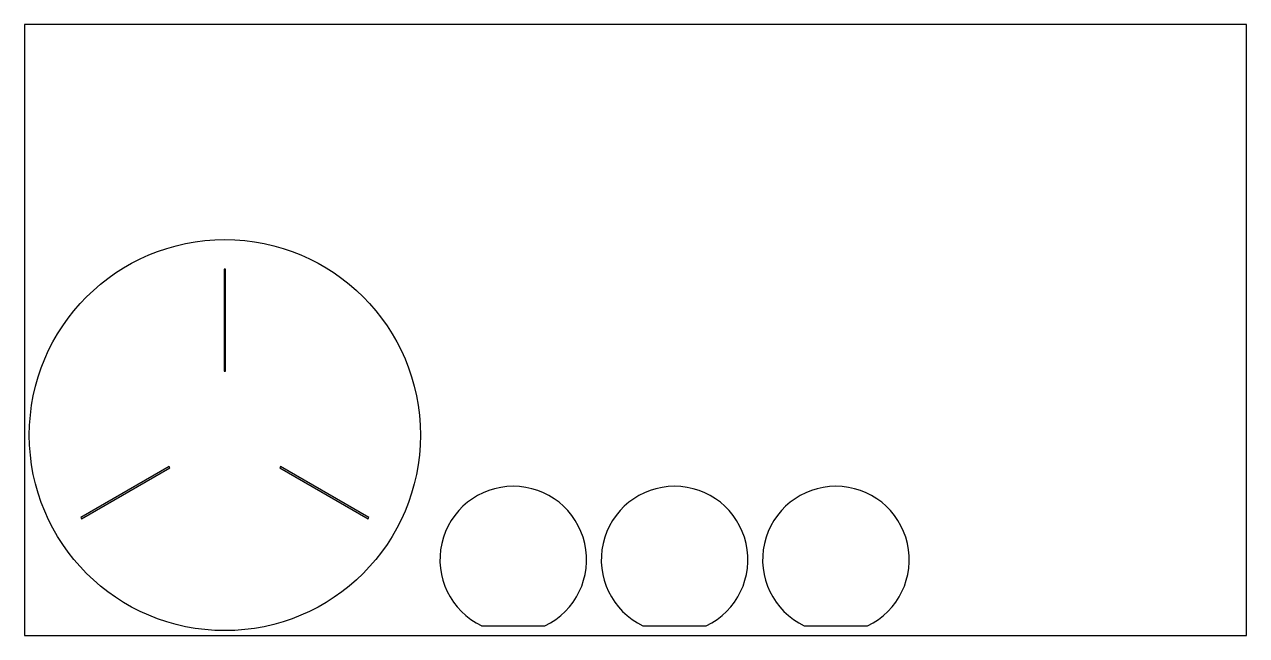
# Model space of a CAD drawing. Header units: millimetres. Extents: x 0 to 2500, y 0 to 1250.
import ezdxf

# ---------------------------------------------------------------- set-up
doc = ezdxf.new("R2010")
doc.units = ezdxf.units.MM
doc.layers.add('CUT', color=7, linetype='Continuous')
doc.layers.add('SHEET', color=1, linetype='Continuous')

msp = doc.modelspace()

# ---------------------------------------------------------------- linework, layer by layer
at = {"layer": 'CUT'}
for p, q in [((935.3, 20), (1064.7, 20)), ((1265.3, 20), (1394.7, 20)), ((1595.3, 20), (1724.7, 20))]:
    msp.add_line(p, q, dxfattribs=at)
for points in [[(411.5, 540.6), (411.5, 749.4), (408.5, 749.4), (408.5, 540.6)], [(296.2, 346), (115.3, 241.6), (116.8, 239), (297.7, 343.4)], [(522.3, 343.4), (703.2, 239), (704.7, 241.6), (523.8, 346)]]:
    msp.add_lwpolyline(points, close=True, dxfattribs=at)
msp.add_circle((410, 410), 400, dxfattribs=at)
for centre in [(1000, 155.3), (1330, 155.3), (1660, 155.3)]:
    msp.add_arc(centre, 150, -64.4623, 244.4623, dxfattribs=at)
at = {"layer": 'SHEET'}
msp.add_lwpolyline([(0, 0), (2500, 0), (2500, 1250), (0, 1250)], close=True, dxfattribs=at)

doc.saveas('drawing.dxf')
